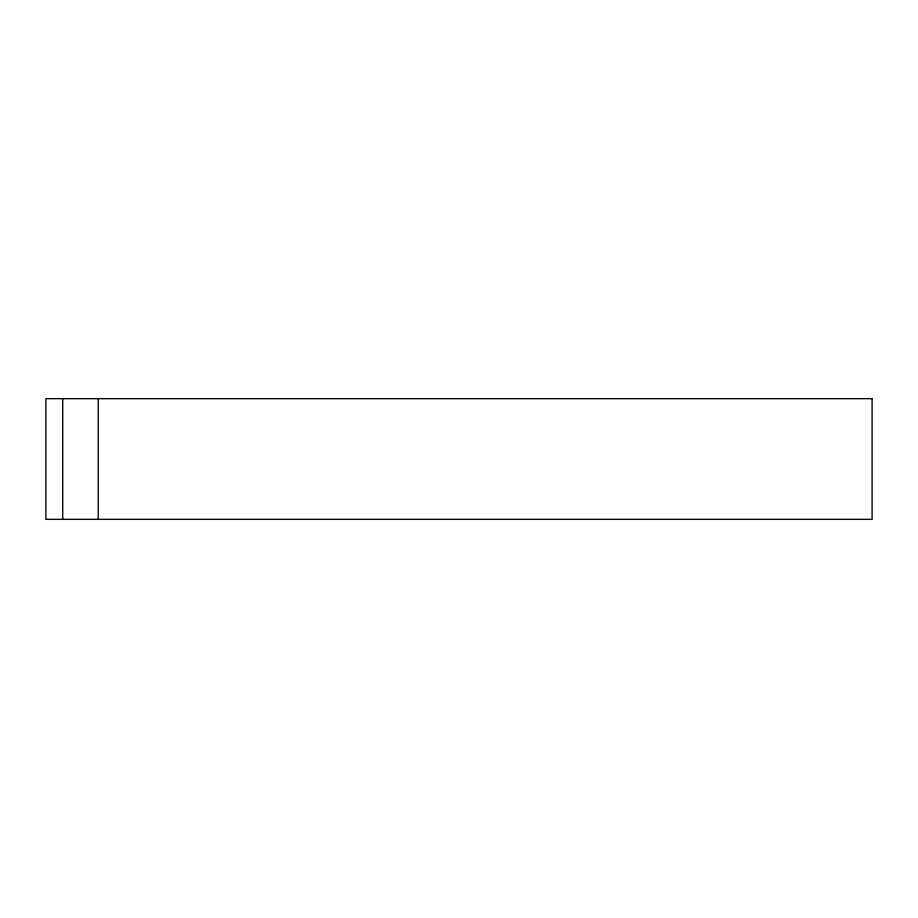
<?xml version="1.0" encoding="UTF-8"?>
<svg xmlns="http://www.w3.org/2000/svg" width="918" height="918" viewBox="0 0 918 918"><rect width="100%" height="100%" fill="white"/><g stroke="black" fill="none" stroke-linecap="round" stroke-linejoin="round"><path stroke-width="1.38" d="M98.237 398.664L98.237 519.336M62.711 398.664L62.711 519.336M872.1 398.664L45.9 398.664L45.9 519.336L872.1 519.336L872.1 398.664"/></g></svg>
